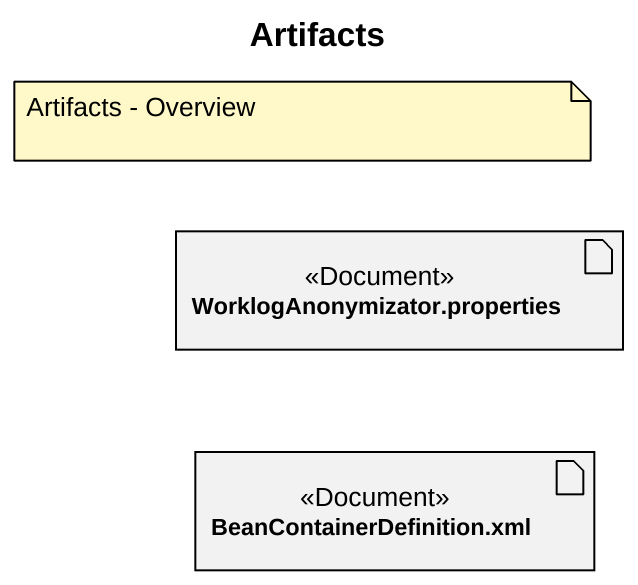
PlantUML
@startuml
title Artifacts
artifact "WorklogAnonymizator.properties" as WorklogAnonymizator <<Document>>
artifact "BeanContainerDefinition.xml" as BeanContainerDefinition_xml <<Document>>
note as N1
  Artifacts - Overview
end note
@enduml
